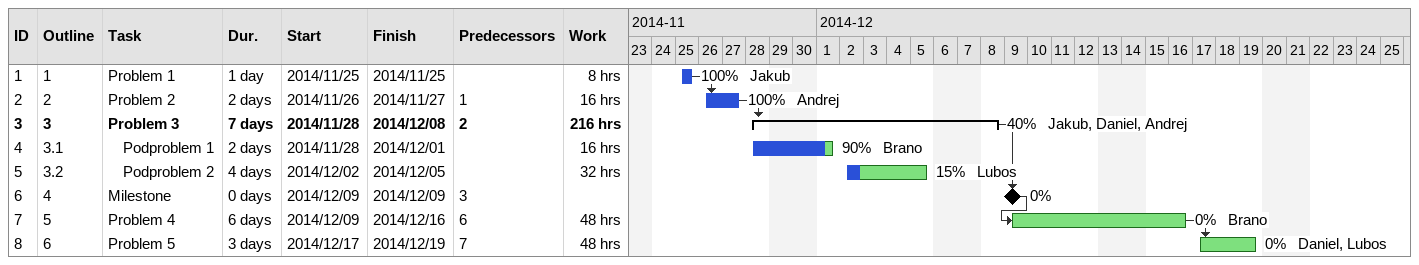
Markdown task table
| ID | WBS | Task | Duration | Start | Finish | Predecessors | Resources | % complete | Work (h) |
|---|---|---|---|---|---|---|---|---|---|
| 1 | 1 | Problem 1 | 1d | 2014-11-25 | 2014-11-25 |  | Jakub | 100 | 8 |
| 2 | 2 | Problem 2 | 2d | 2014-11-26 | 2014-11-27 | 1 | Andrej | 100 | 16 |
| 3 | 3 | **Problem 3** | 7d | 2014-11-28 | 2014-12-08 | 2 | Jakub, Daniel, Andrej | 40 | 216 |
| 4 | 3.1 | Podproblem 1 | 2d | 2014-11-28 | 2014-12-01 |  | Brano | 90 | 16 |
| 5 | 3.2 | Podproblem 2 | 4d | 2014-12-02 | 2014-12-05 |  | Lubos | 15 | 32 |
| 6 | 4 | Milestone | 0d | 2014-12-09 | 2014-12-09 | 3 |  | 0 |  |
| 7 | 5 | Problem 4 | 6d | 2014-12-09 | 2014-12-16 | 6 | Brano | 0 | 48 |
| 8 | 6 | Problem 5 | 3d | 2014-12-17 | 2014-12-19 | 7 | Daniel, Lubos | 0 | 48 |
